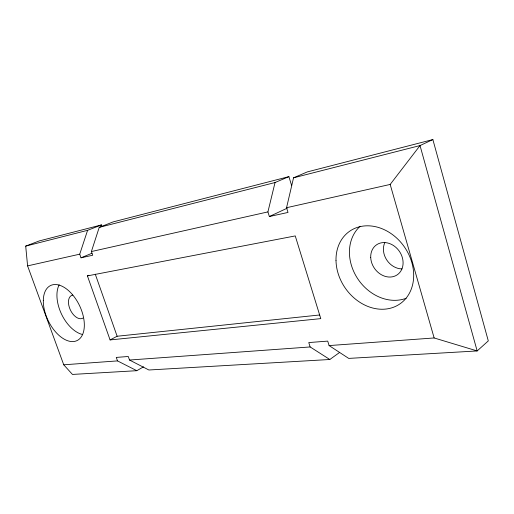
<?xml version="1.0" encoding="UTF-8"?>
<svg xmlns="http://www.w3.org/2000/svg" width="514" height="514" viewBox="0 0 514 514"><rect width="100%" height="100%" fill="white"/><g stroke="black" fill="none" stroke-linecap="round" stroke-linejoin="round"><path stroke-width="0.77" d="M291.65 185.605L288.9 176.643L275.041 182.534L267.916 211.903L269.362 216.529L288.007 212.436L286.549 207.714L293.545 177.818L307.327 171.901L432.872 139.57L488.3 340.898L477.159 350.946L348.71 358.399L329.101 345.581L327.72 341.11L308.766 342.568L310.141 346.95L329.808 359.498L339.581 352.469M101.978 226.378L101.464 224.914L87.586 230.33L79.734 254.173L81.019 257.803L92.693 255.246L91.389 251.552L99.234 227.361L113.157 221.9L288.9 176.643M286.549 207.714L390.177 184.442L420.022 145.565L432.872 139.57M101.464 224.914L39.27 240.925L25.7 246.11L27.589 265.886L63.736 364.799L72.455 374.43L136.801 370.697L143.522 366.842M88.883 275.253L87.419 275.896L110.086 339.927L117.134 336.246L319.708 314.973M269.362 216.529L287.165 208.202M81.019 257.803L92.006 253.222M25.7 246.11L87.586 230.33M99.234 227.361L275.041 182.534M293.545 177.818L420.022 145.565L477.159 350.946L434.144 337.961L329.101 345.581M27.589 265.886L79.734 254.173M91.389 251.552L267.916 211.903M87.419 275.896L295.254 235.92L320.781 318.629L110.086 339.927M63.736 364.799L117.507 360.899L136.801 370.697M117.507 360.899L116.273 357.416L128.262 356.491L129.509 360.031L310.141 346.95M329.808 359.498L148.874 369.996L129.509 360.031M95.283 274.187L117.134 336.246M390.177 184.442L434.144 337.961M83.043 318.05A12.683 7.382 64.4 0 1 70.18 309.556A12.683 7.382 64.4 0 1 72.763 295.081M402.025 268.912A17.861 15.009 54.4 0 1 386.727 259.949A17.861 15.009 54.4 0 1 384.825 242.576M406.144 298.281A43.272 35.845 54.9 0 1 357.281 278.068A43.272 35.845 54.9 0 1 360.128 226.269M82.041 334.389A30.108 17.521 64.4 0 1 61.269 313.579A30.108 17.521 64.4 0 1 59.168 284.801M370.716 257.379A18.228 15.092 54.9 0 0 395.491 275.812A18.228 15.092 54.9 0 0 394.489 246.225A18.228 15.092 54.9 0 0 370.716 257.379M336.002 260.482A44.178 36.031 55.4 0 0 394.938 306.665A44.178 36.031 55.4 0 0 393.602 235.444A44.178 36.031 55.4 0 0 336.002 260.482M43.311 300.433A30.551 17.386 64.3 0 0 73.643 341.534A30.551 17.386 64.3 0 0 74.491 297.188A30.551 17.386 64.3 0 0 43.311 300.433"/></g></svg>
